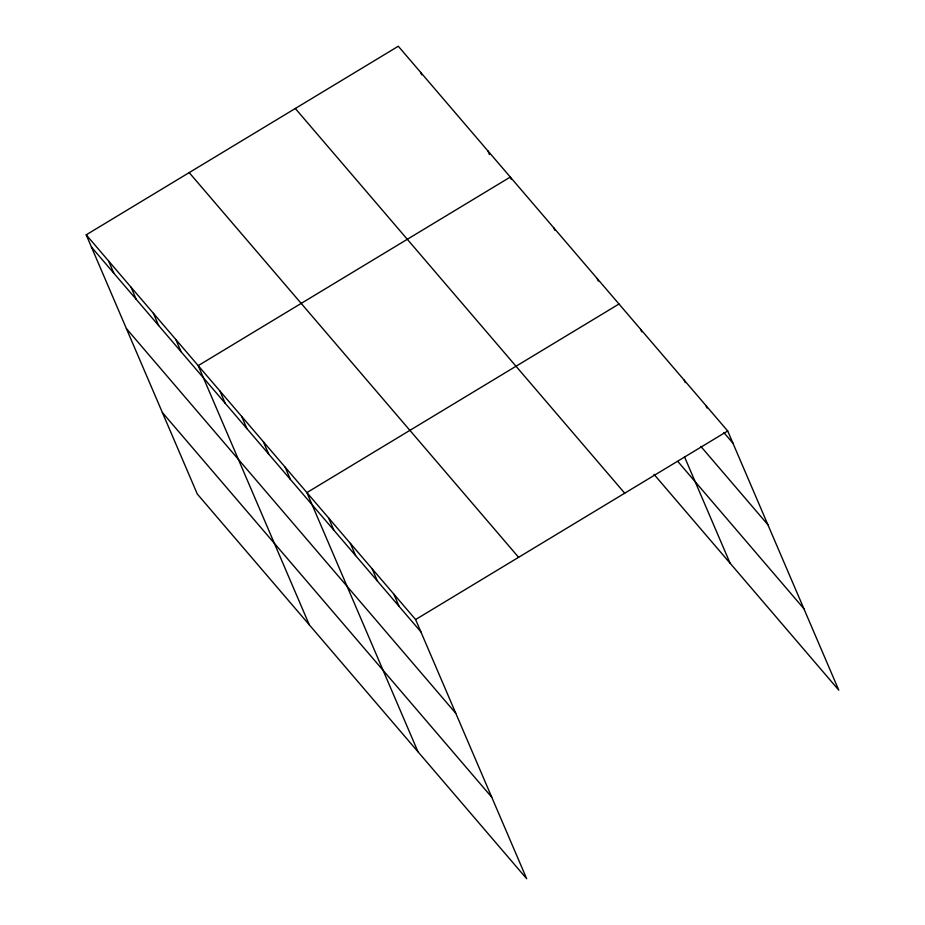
<?xml version="1.0" encoding="UTF-8"?>
<svg xmlns="http://www.w3.org/2000/svg" width="925" height="925" viewBox="0 0 925 925"><rect width="100%" height="100%" fill="white"/><g stroke="black" fill="none" stroke-linecap="round" stroke-linejoin="round"><path stroke-width="1.39" d="M86.21 234.834L415.603 619.553L526.695 878.75L197.302 494.031L86.21 234.834L398.305 46.25L727.697 430.969L838.79 690.166L653.998 474.34M618.998 304.013L306.903 492.597L417.996 751.794M415.603 619.553L727.697 430.969M723.882 432.611L732.947 443.191M700.838 446.405L767.877 524.695M677.956 461.61L803.86 608.662M295.306 108.479L624.71 493.198M189.197 172.605L518.601 557.312M91.448 247.056L420.84 631.775M126.378 328.56L455.771 713.279M162.361 412.527L491.765 797.246M705.96 405.578L707.012 408.017M684.222 380.187L685.275 382.626M640.736 329.404L641.788 331.844M684.477 456.777L730.091 563.209M597.261 278.622L598.313 281.061M553.774 227.839L554.827 230.279M511.352 179.496L510.299 177.057L198.204 365.641L309.297 624.837M487.903 150.891L489.475 154.556M420.702 72.416L421.754 74.856M393.865 594.162L399.103 606.384M372.127 568.771L377.365 580.993M350.378 543.38L355.616 555.601M328.641 517.988L333.879 530.21M285.166 467.206L290.404 479.428M263.417 441.815L268.655 454.036M241.679 416.423L246.917 428.645M219.942 391.032L225.18 403.254M175.796 339.475L181.034 351.697M153.4 313.321L158.637 325.542M131.003 287.155L136.241 299.376M108.607 261L113.844 273.222"/></g></svg>
